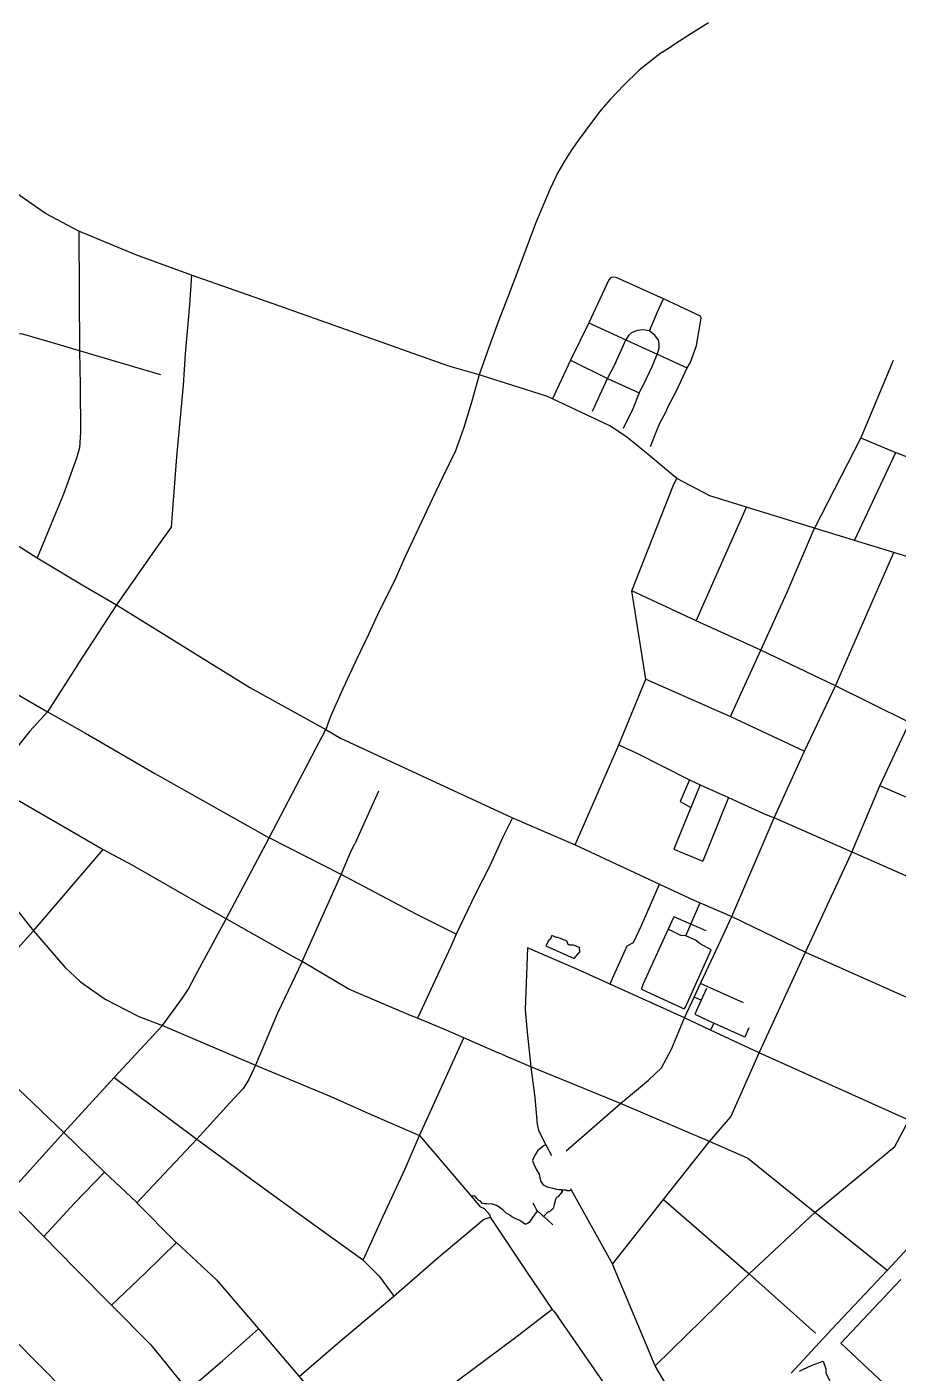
# Model space of a CAD drawing. Header units: millimetres. Extents: x 170 to 95391, y -643 to 69125.
# Drawn here: x 59911 to 64693, y 17793 to 25177 of the extents above; entities that cross this region are included whole.
import ezdxf

# ---------------------------------------------------------------- set-up
doc = ezdxf.new("R2010")
doc.units = ezdxf.units.MM
for name, color, linetype in [('roads_2', 2, 'Continuous'), ('roads_3', 3, 'Continuous'), ('water', 7, 'Continuous')]:
    doc.layers.add(name, color=color, linetype=linetype)

msp = doc.modelspace()

# ---------------------------------------------------------------- linework, layer by layer
at = {"layer": 'roads_2'}
for points in [[(63652.16, 25199.34), (63579.48, 25154.22), (63451.89, 25073.21)], [(63398.16, 25038.28), (63367.12, 25013.93), (63348.52, 25000.24), (63271.97, 24938.85), (63187.05, 24856.53), (63112.45, 24779.25), (63060.45, 24719.3), (63014.77, 24659.74), (62941.56, 24560.45), (62902.08, 24504.43), (62860.99, 24439.72), (62823.15, 24375.41), (62780.35, 24285.13), (62702.92, 24099.37), (62606.51, 23844.65), (62552, 23699.66), (62497.52, 23558.78), (62445.61, 23418.9), (62393.76, 23267.81)], [(63398.16, 25038.28), (63451.89, 25073.21)], [(64912.43, 22218.66), (64669.59, 22293.49), (64453.59, 22360.06), (64234.12, 22427.71), (63861.3, 22542.63), (63659.38, 22604.87), (63477.99, 22699.5), (63321.08, 22832.12), (63202.37, 22927.78), (63111.17, 22988.37), (62796.42, 23136.19), (62763.37, 23151.03), (62393.76, 23267.81), (62227.43, 23316.22), (61293.16, 23646.34), (60815.13, 23814.25), (60508.23, 23926.72), (60196.6, 24055.86), (60012.98, 24154.25), (59776.81, 24318.41)], [(62393.76, 23267.81), (62353.01, 23123.7), (62308.79, 22980.17), (62262.63, 22852.02), (62194.74, 22708.15), (62135.75, 22586.74), (62123.22, 22559.18), (61989.01, 22276.02), (61927.15, 22134.74), (61843.69, 21971.52), (61785.69, 21843.95), (61718.99, 21702.53), (61645.02, 21546.82), (61576.71, 21393.39), (61551.98, 21323.19)], [(58103.81, 22517.2), (58666.11, 22195.12), (58846.07, 22092.78), (59168.03, 21909.71), (59301.99, 21832.37), (59313.19, 21825.91), (59733.24, 21587.74), (60024.37, 21420.41)], [(59693.89, 22437.58), (59966.85, 22264.48), (60215.17, 22116.8), (60402.98, 22007.04), (61134.55, 21553.99), (61551.98, 21323.19), (61632.1, 21274.75), (62576.15, 20837.88), (62920.52, 20689.97), (63383.06, 20474.27), (63571.32, 20386.48), (63605.77, 20371.55), (63779.25, 20296.37), (64184.16, 20101.29), (65006.44, 19736.69), (65241.75, 19498.48), (65471.91, 19261.36)], [(67216.97, 20272.01), (66811.97, 20456.94), (66803.1, 20460.99), (66796.54, 20463.35), (66616.93, 20539.81), (66400.77, 20639.84), (66083.65, 20751.32), (65976.65, 20800.48), (65575.53, 20984.8), (65162.76, 21174.5), (64754.47, 21362.16), (64349.66, 21563.14), (63939, 21758.43), (63585.11, 21918.74), (63231.58, 22083.66)], [(60024.37, 21420.41), (60232.79, 21302.54), (60612.97, 21081.72), (61241.26, 20728.09)], [(59698.42, 21029.59), (59730.58, 21010.27), (60328.81, 20665.48), (60490.78, 20579.34), (60912.26, 20337.22)], [(66669.47, 19312.12), (66618.34, 19365.09), (66469.09, 19512.17), (66278.81, 19699.7), (66070.88, 19904.64), (66038.5, 19931.1), (65661.88, 20098.66), (65250.56, 20292.72), (64013.08, 20837.9)], [(59441.34, 20784.05), (59197.24, 20546.2), (59141.02, 20492.85), (59033.97, 20347.2), (58882.84, 20119.63), (58853.95, 20076.13), (58664.71, 19777.99), (58568.97, 19494.01), (58514.16, 19318.27), (58542.85, 19300.65), (58615.48, 19240.71), (58722.75, 19130.35), (58956.71, 18894.11), (59220.28, 18623.87), (59439.82, 18382.62), (59485.84, 18340.29), (59839.36, 17978.25), (60117.31, 17697.66), (60217.44, 17592.46), (60402.13, 17366.83), (60616.35, 17094.89), (60714.3, 16971.27), (60762.24, 16908.44)], [(62518.27, 19541.49), (62492.61, 19551.91), (62309.78, 19631.67), (62199.17, 19679.92), (62055.5, 19738.93), (62016.5, 19754.94), (61719.97, 19880.93), (61674.82, 19900.71), (61422.71, 20049.95), (61370.43, 20076.94), (61005.54, 20285.36), (60912.26, 20337.22)], [(62870.27, 19012.16), (63168.54, 19271.49), (63322.2, 19398.8), (63394.82, 19467.31), (63449.04, 19569.34), (63520.11, 19741.51), (63572.75, 19853.93), (63608.22, 19929.72), (63695.68, 20116.51), (63779.25, 20296.37)], [(60655.57, 19700.08), (61165.26, 19481.9), (61579.07, 19310.51), (61804.77, 19208.56), (62065.39, 19096.12), (62286.92, 18836.5)], [(62518.27, 19541.49), (62561.35, 19521.74)], [(64632.46, 18356.02), (64235.39, 18673.61), (63866.89, 18971.08), (63657.56, 19062.63), (63168.54, 19271.49), (62926.69, 19369.68), (62677.31, 19471.77), (62561.35, 19521.74)], [(62286.92, 18836.5), (62352.91, 18760.04), (62396.83, 18706.77), (62420.41, 18696.02), (62452.17, 18660.73), (62453.28, 18647.67), (62652.01, 18352.6), (62794.64, 18141.66), (62803.84, 18132.37)], [(64106.47, 17791.53), (64329.3, 18033.96), (64632.46, 18356.02), (64928.86, 18675.67)], [(63146, 18342), (63130.8, 18376.93)], [(62794.64, 18141.66), (62593.9, 17988.4), (62272.09, 17747.91), (61931.71, 17501.41), (61756.76, 17362.32), (61564.24, 17212.09), (61338.65, 17045.7), (61132.73, 16895.56), (60903.58, 16729.34)]]:
    msp.add_lwpolyline(points, dxfattribs=at)
at = {"layer": 'roads_3'}
for points in [[(60196.6, 24055.86), (60198.75, 23715.84), (60199.01, 23399.57), (60202.82, 23209.62), (60204.56, 22952.15), (60199.84, 22867.21), (60184, 22810.5), (60111.07, 22613.44), (59966.85, 22264.48)], [(60815.13, 23814.25), (60803.32, 23652.29), (60780.2, 23383.09), (60768.69, 23212.21), (60731.93, 22818.86), (60714.77, 22578.39), (60702.93, 22433.61), (60615.11, 22310.37), (60402.98, 22007.04), (60194.01, 21686.93), (60182.46, 21668.97), (60024.37, 21420.41), (59927.28, 21313.81), (59698.42, 21029.59), (59441.34, 20784.05)], [(63534.34, 23307.26), (63551.03, 23333.22), (63586.63, 23429.89), (63611.31, 23579.18), (63608.31, 23590.46), (63404.18, 23684.46), (63144.61, 23801.57), (63127.29, 23804.66), (63113.9, 23800.65), (63105.58, 23789.45), (62994.89, 23552.73), (63197.51, 23460.7), (63370.55, 23382.12), (63534.34, 23307.26)], [(63370.55, 23382.12), (63376.51, 23395.51), (63380.76, 23414.93), (63380.92, 23438.48), (63377.82, 23458.05), (63356.56, 23485.74), (63343.26, 23497.09), (63327.59, 23510.4), (63371.33, 23613.1), (63404.18, 23684.46)], [(60645.63, 23267.86), (60199.01, 23399.57), (60096.39, 23432.03), (59881.25, 23492.59), (59657.86, 23487.63)], [(62994.89, 23552.73), (62894.53, 23349.46), (63098.31, 23248.04), (63272.07, 23170), (63292.67, 23210.06), (63344.7, 23318.55), (63370.55, 23382.12)], [(63327.59, 23510.4), (63294.01, 23514.83), (63260.03, 23511.99), (63230.11, 23498.89), (63213.39, 23483.76), (63197.51, 23460.7)], [(63016.23, 23069.94), (63036.33, 23112.54), (63098.31, 23248.04), (63137.34, 23324.51), (63178.39, 23414.82), (63197.51, 23460.7)], [(62894.53, 23349.46), (62796.42, 23136.19)], [(64666.2, 23347.68), (64488.2, 22922.63), (64234.12, 22427.71)], [(63334.34, 22875.78), (63367.87, 22963.08), (63385.37, 23002.63), (63419.36, 23067.48), (63431.53, 23094.18), (63471.95, 23173.76), (63501.7, 23236.26), (63534.34, 23307.26)], [(63272.07, 23170), (63236.06, 23081.28), (63183.77, 22973.31)], [(64488.2, 22922.63), (64664.65, 22847.71), (64680.56, 22841.64), (64894.85, 22759.86), (65110.49, 22677.57), (65322.62, 22596.63), (65734.19, 22439.6), (66966.15, 21928.11)], [(64453.59, 22360.06), (64680.56, 22841.64)], [(62920.52, 20689.97), (63160.6, 21237.98), (63307.52, 21598.44), (63231.58, 22083.66), (63461.59, 22667.8), (63477.99, 22699.5)], [(63585.11, 21918.74), (63861.3, 22542.63)], [(63939, 21758.43), (64084.65, 22076.78), (64234.12, 22427.71)], [(63779.25, 20296.37), (64013.08, 20837.9), (64178.18, 21204.1), (64349.66, 21563.14), (64669.59, 22293.49)], [(64184.16, 20101.29), (64435.64, 20641.87), (64592.72, 21013.93), (64754.47, 21362.16), (64903.81, 21699.45), (64982.45, 21867.14), (65117.65, 22155.42)], [(63771.95, 21393.77), (63939, 21758.43)], [(63307.52, 21598.44), (63771.95, 21393.77), (64178.18, 21204.1)], [(59439.82, 18382.62), (59789.19, 18754.28), (59794.57, 18760.01), (60112.96, 19111.77), (60390.05, 19414.22), (60655.57, 19700.08), (60763.4, 19847.28), (60796.95, 19897.72), (60835.57, 19973.23), (61005.54, 20285.36), (61241.26, 20728.09), (61474.95, 21176.95), (61551.98, 21323.19)], [(63160.6, 21237.98), (63194.27, 21223.13), (63254.76, 21194.82), (63547.09, 21046.88), (63606.61, 21020.27), (63761.99, 20950.83), (63953.8, 20861.91), (64013.08, 20837.9)], [(57432.03, 21075), (57853.67, 20808.5), (58441.72, 20414.79), (58882.84, 20119.63), (59163.25, 19976.83), (59486.52, 19710.55), (60112.96, 19111.77)], [(63547.09, 21046.88), (63496.56, 20927.16), (63555.79, 20895.53)], [(61840.95, 20983.92), (61711.05, 20695.57)], [(63606.61, 21020.27), (63555.79, 20895.53), (63462.51, 20666.53), (63620.63, 20600.23)], [(66240.59, 20274.94), (65827.98, 20460.87), (65409.37, 20647.99), (65011.43, 20833.43), (64592.72, 21013.93)], [(59033.22, 20914.99), (59128.86, 20906.09), (59211.03, 20885.03), (59263.44, 20874.4), (59336.29, 20845.2), (59441.34, 20784.05), (59543.16, 20708.53), (59653.35, 20577.7), (59710.46, 20505.6), (59840.05, 20353.11), (59947.14, 20218.2), (60119.36, 20019.84), (60205.48, 19938.83), (60340.39, 19843.14), (60454.21, 19784.97), (60524.97, 19749.65), (60655.57, 19700.08)], [(63761.99, 20950.83), (63620.63, 20600.23)], [(62576.15, 20837.88), (62523.49, 20732.37), (62450.34, 20572.11), (62373.91, 20421.62), (62266.37, 20200.17), (62237.33, 20133.3), (62055.5, 19738.93)], [(62266.37, 20200.17), (62048.2, 20310.75), (61636.03, 20527.66), (61241.26, 20728.09)], [(61695.69, 20668.55), (61711.05, 20695.57)], [(59486.52, 19710.55), (59947.14, 20218.2), (60328.81, 20665.48)], [(61636.03, 20527.66), (61680.83, 20634.76), (61695.69, 20668.55)], [(61422.71, 20049.95), (61636.03, 20527.66)], [(63110.69, 19924.47), (63133.15, 19972.96), (63205.29, 20135.79), (63240.93, 20155.51), (63284.78, 20247.36), (63383.06, 20474.27)], [(63528.06, 20190.95), (63554.9, 20254.48), (63571.19, 20293.01), (63605.77, 20371.55)], [(63638.37, 20219.37), (63554.9, 20254.48), (63461.37, 20295.34), (63430.29, 20227.34), (63293.14, 19927.35), (63284.21, 19900.79), (63287.78, 19896.15), (63518.61, 19790.63), (63525.87, 19799.78), (63667.49, 20114.2), (63606.48, 20147.39), (63579.87, 20167.55), (63528.06, 20190.95), (63499.26, 20192.67), (63430.29, 20227.34)], [(62658.4, 20125.74), (62645.65, 19786.48), (62655.09, 19681.86), (62677.31, 19471.77), (62698.77, 19303.69), (62711.14, 19158.17), (62718.16, 19123.36), (62759.26, 19044.78), (62789.41, 18987.12)], [(65203.25, 18971.6), (64940.85, 19092.72), (64751.79, 19180), (63930.45, 19550.26), (63663.73, 19674.57), (63520.11, 19741.51), (62925.06, 20009.71), (62658.4, 20125.74)], [(63125.94, 18389.86), (63404.25, 18744.86), (63657.56, 19062.63), (63773.67, 19199.06), (63930.45, 19550.26), (64184.16, 20101.29)], [(61422.71, 20049.95), (61286.92, 19766.23), (61165.26, 19481.9)], [(63640.81, 19902.42), (63611.58, 19838.33), (63576.55, 19761.55), (63680.68, 19712.71)], [(63844.04, 19823.71), (63608.22, 19929.72)], [(63611.58, 19838.33), (63572.75, 19853.93)], [(63873.46, 19686.29), (63852.02, 19636.27), (63680.68, 19712.71), (63663.73, 19674.57)], [(61757.11, 18412.02), (61866.73, 18654.07), (61986.92, 18912.33), (62065.39, 19096.12), (62114.53, 19204.33), (62309.78, 19631.67)], [(61165.26, 19481.9), (61128.67, 19403.31), (61097.46, 19354.38), (61024.85, 19275.02), (60843.57, 19076.1), (60514.95, 18727.05)], [(60390.05, 19414.22), (60843.57, 19076.1), (61173.27, 18835.13), (61486.62, 18608.62), (61752.87, 18416.25), (61757.11, 18412.02), (61844.86, 18324.46), (61924.38, 18215.33)], [(63358.58, 17832.94), (63874.9, 18337.49), (64235.39, 18673.61), (64674.24, 19035.21), (64751.79, 19180)], [(60112.96, 19111.77), (60336.92, 18895.06), (60511.75, 18730.27), (60514.95, 18727.05), (60729.41, 18511.59), (60732.2, 18509.02), (60952.33, 18305.17), (61182, 18035.2), (61404.55, 17774.5), (61555.6, 17593.16), (61756.76, 17362.32), (61762.87, 17352.04)], [(62759.26, 19044.78), (62746.6, 19038.84), (62732.37, 19026.9), (62714.8, 19013.52), (62703.34, 18994.14), (62693.94, 18976.99), (62686.63, 18958.67), (62692.67, 18939.43), (62708.66, 18907.05), (62722.39, 18883.66), (62725.58, 18864.38), (62732.66, 18843.65), (62745.4, 18825.89), (62767.17, 18813.65), (62797.76, 18806.59), (62817.28, 18800.81), (62831.14, 18800.4), (62843.51, 18800.63), (62845.27, 18798.51), (62861.77, 18797.94), (62870.23, 18797.83), (62876.66, 18794.26), (62885.93, 18793.68), (62890.82, 18793.65), (62897.72, 18797.13)], [(60336.92, 18895.06), (60173.08, 18724.51), (60003.73, 18541.89)], [(62714, 18679.34), (62705.98, 18674.02), (62689.63, 18650.91), (62671.95, 18624.91), (62667.03, 18618.55), (62658.98, 18613.42), (62652.04, 18609.43), (62644.05, 18609.49), (62634.59, 18617.49), (62616.92, 18629.39), (62594.86, 18637.99), (62583.55, 18643.64), (62572.04, 18650.44), (62561.55, 18658.96), (62542.3, 18669.79), (62524.91, 18686.29), (62502.38, 18702.07), (62487.81, 18711.96), (62466.76, 18718.77), (62435.64, 18721.29), (62422, 18721.39), (62411.98, 18723.76), (62399.98, 18735.62), (62391.49, 18739.96), (62381.03, 18749.58), (62372.62, 18759.88), (62368.01, 18763.75), (62361.08, 18765.34), (62352.91, 18760.04)], [(62845.27, 18798.51), (62849.33, 18788.75), (62839.75, 18775.83), (62826.27, 18761.84), (62824.71, 18760.31), (62818.25, 18755.23), (62812.52, 18745.81), (62804.87, 18718.21), (62800.33, 18695.19), (62794.12, 18689.86), (62788.92, 18685.99), (62785.82, 18684.22), (62781.7, 18679.96), (62777.05, 18677.95), (62771.64, 18677.72)], [(62894.04, 18803.69), (62897.72, 18797.13), (63125.94, 18389.86), (63130.8, 18376.93)], [(59789.19, 18754.28), (59897.73, 18649.68), (60003.73, 18541.89), (60177.7, 18365), (60375.31, 18165.53), (60590.55, 17948.27), (60794.58, 17697.92), (61338.65, 17045.7), (61347.83, 17034.37)], [(62687.85, 18726.45), (62696.23, 18710.51), (62703.59, 18696.38), (62708.13, 18686.81), (62714, 18679.34), (62723.76, 18673.71), (62736.03, 18662.35), (62747.15, 18652.1), (62749.81, 18649.65), (62797.15, 18606.63)], [(63404.25, 18744.86), (63874.9, 18337.49), (64238.54, 18012.09)], [(61404.55, 17774.5), (61642.73, 17978.68), (61924.38, 18215.33), (62155.05, 18414.97), (62417.31, 18634.92), (62436.74, 18642.5), (62453.28, 18647.67)], [(62771.64, 18677.72), (62747.15, 18652.1)], [(60375.31, 18165.53), (60562.52, 18342.77), (60732.2, 18509.02)], [(63714.35, 17384.72), (63603.77, 17510.42), (63438.11, 17699.97), (63358.58, 17832.94), (63146, 18342)], [(64734, 17624.79), (64378.57, 17957.73), (64708.25, 18305.75)], [(62803.84, 18132.37), (62826.03, 18102)], [(63474.28, 17175.71), (63349.13, 17351.22), (63106.54, 17697.04), (62826.03, 18102)], [(60402.13, 17366.83), (60664.16, 17590.29), (60794.58, 17697.92), (60985.18, 17860.44), (61182, 18035.2)], [(64151.58, 17804.09), (64169.14, 17812.68), (64220.78, 17836.91), (64280.61, 17857.5), (64296.8, 17815.39), (64296.51, 17794.96), (64316.43, 17751.25), (64344.13, 17660.92), (64365.55, 17632.62), (64436.31, 17592.7), (64494.25, 17509.14), (64525.84, 17460.53), (64589.16, 17364.52), (64609.52, 17330.33), (64666.41, 17252.48)]]:
    msp.add_lwpolyline(points, dxfattribs=at)
at = {"layer": 'water'}
msp.add_lwpolyline([(62791.99, 20193.44), (62782.55, 20168.93), (62776.91, 20171.53), (62759.69, 20136.32), (62914.45, 20067.74), (62945.58, 20103.87), (62943.84, 20127.36), (62910.84, 20140.47), (62898.64, 20139.96), (62888.87, 20140.03), (62879.64, 20145.22), (62876.67, 20161.62), (62824.17, 20182.54), (62818.66, 20181.48), (62791.99, 20193.44)], close=True, dxfattribs=at)

doc.saveas('drawing.dxf')
